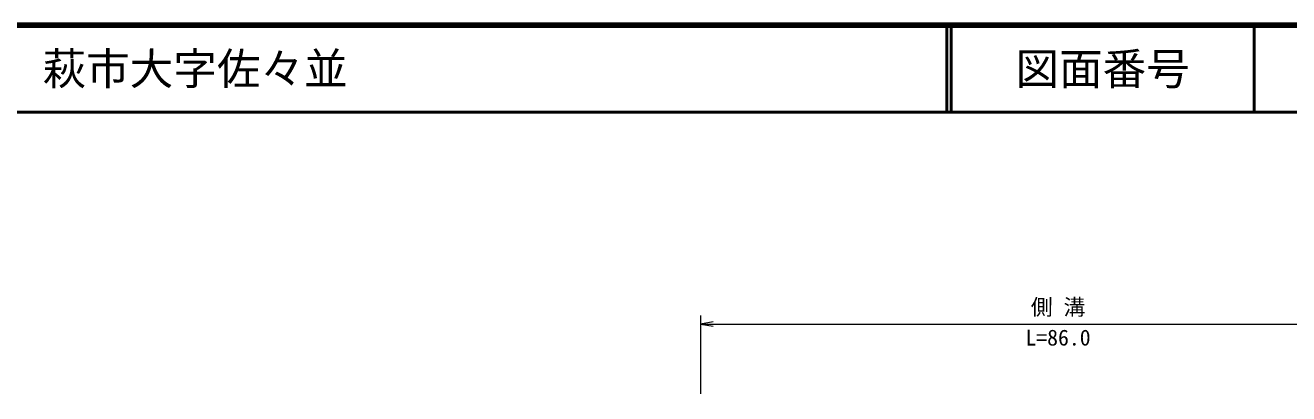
# Model space of a CAD drawing. Units: millimetres, scale not verified. Extents: x 40000 to 680000, y 20000 to 380000.
# Drawn here: x 403040 to 547966, y 337680 to 380000 of the extents above; entities that cross this region are included whole.
import ezdxf
from ezdxf.enums import TextEntityAlignment as Align

# ---------------------------------------------------------------- set-up
doc = ezdxf.new("R2010")
doc.units = ezdxf.units.MM
doc.header["$LTSCALE"] = 1000
for name, color, linetype, lineweight in [('M-STR-STR3', 7, 'Continuous', 13), ('M-TTL', 2, 'Continuous', 140), ('M-TTL-LINE', 7, 'Continuous', 50), ('M-TTL-TXT', 7, 'Continuous', 13)]:
    doc.layers.add(name, color=color, linetype=linetype, lineweight=lineweight)
doc.styles.add('ＭＳ ゴシック', font='')
doc.styles.get('ＭＳ ゴシック').set_extended_font_data('MS Gothic')

# ---------------------------------------------------------------- blocks, each defined once
blk = doc.blocks.new('open_arrow')
at = {"color": 0, "linetype": 'Continuous', "lineweight": -2}
blk.add_lwpolyline([(7.5, 1.25), (0, 0), (7.5, -1.25)], dxfattribs=at)

msp = doc.modelspace()

# ---------------------------------------------------------------- linework, layer by layer
at = {"layer": 'M-STR-STR3'}
for p, q in [((480510, 346680), (480507, 337680)), ((480510, 345680), (560296, 345652))]:
    msp.add_line(p, q, dxfattribs=at)
at = {"layer": 'M-TTL'}
msp.add_line((680000, 380000), (40000, 380000), dxfattribs=at)
at = {"layer": 'M-TTL-LINE'}
for p, q in [((508747, 380000), (508747, 370000)), ((509247, 380000), (509247, 370000)), ((543997, 380000), (543997, 370000)), ((40000, 370000), (680000, 370000))]:
    msp.add_line(p, q, dxfattribs=at)

# ---------------------------------------------------------------- block references
at = {"layer": 'M-STR-STR3', "xscale": 193, "yscale": 193}
msp.add_blockref('open_arrow', (480510, 345680), dxfattribs=at)

# ---------------------------------------------------------------- texts
at = {"layer": 'M-STR-STR3', "style": 'ＭＳ ゴシック'}
for s, p in [('側 溝', (518385, 346167)), ('L=86.0', (517759, 342667))]:
    msp.add_text(s, height=1833, rotation=359.98, dxfattribs=at).set_placement(p, align=Align.BOTTOM_LEFT)
at = {"layer": 'M-TTL-TXT', "style": 'ＭＳ ゴシック'}
msp.add_text('萩市大字佐々並', height=3666, dxfattribs=at).set_placement((405024, 375000), align=Align.MIDDLE_LEFT)
msp.add_text('図面番号', height=3666, dxfattribs=at).set_placement((526622, 375000), align=Align.MIDDLE_CENTER)

doc.saveas('drawing.dxf')
